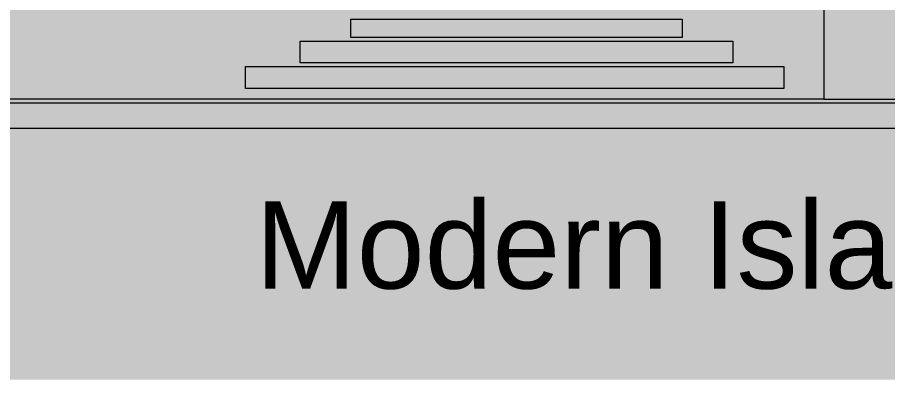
# Model space of a CAD drawing. Header units: millimetres. Extents: x -2412 to 16214, y -1176 to 12021.
# Drawn here: x 1608 to 5260, y -1176 to 344 of the extents above; entities that cross this region are included whole.
import ezdxf
from ezdxf.enums import TextEntityAlignment as Align

# ---------------------------------------------------------------- set-up
doc = ezdxf.new("R2010")
doc.units = ezdxf.units.MM
for name, color, linetype, lineweight, true_color in [('00_WHITE_BACKGROUND', 7, 'Continuous', 18, 0xffffff), ('01_STRUCTURE', 7, 'Continuous', 18, 0x000000), ('05_STONE_JOINTS', 7, 'Continuous', 18, 0x000000), ('08_STEPS', 7, 'Continuous', 18, 0x000000), ('10_REFERENCE_TITLE', 7, 'Continuous', 18, 0x000000)]:
    doc.layers.add(name, color=color, linetype=linetype, lineweight=lineweight, true_color=true_color)
doc.styles.add('REF_ARIAL', font='arial.ttf')

msp = doc.modelspace()

# ---------------------------------------------------------------- linework, layer by layer
at = {"layer": '00_WHITE_BACKGROUND', "lineweight": 18, "true_color": 0xffffff}
msp.add_solid([(-2412.2137, -1175.5725), (16213.7405, -1175.5725), (-2412.2137, 12015.2672), (16213.7405, 12015.2672)], dxfattribs=at)
at = {"layer": '01_STRUCTURE', "color": 7, "lineweight": 18, "true_color": 0x000000}
msp.add_lwpolyline([(4992.3664, 0), (8671.7557, 0), (8671.7557, 15.2672), (8671.7557, 122.1374), (8671.7557, 213.7405), (8671.7557, 290.0763)], dxfattribs=at)
at = {"layer": '05_STONE_JOINTS', "color": 7, "lineweight": 18, "true_color": 0x000000}
msp.add_lwpolyline([(4152.6718, 656.4885), (4244.2748, 656.4885), (4519.084, 656.4885), (4992.3664, 656.4885), (4992.3664, 0), (961.8321, 0), (961.8321, 656.4885)], dxfattribs=at)
at = {"layer": '08_STEPS', "color": 7, "lineweight": 18, "true_color": 0x000000}
for points in [[(3007.6336, 335.8779), (4396.9466, 335.8779), (4396.9466, 259.542), (3007.6336, 259.542)], [(2793.8931, 244.2748), (4610.687, 244.2748), (4610.687, 152.6718), (2793.8931, 152.6718)], [(2564.8855, 137.4046), (4824.4275, 137.4046), (4824.4275, 45.8015), (2564.8855, 45.8015)], [(-2412.2137, -15.2672), (16213.7405, -15.2672), (16213.7405, -122.1374), (-2412.2137, -122.1374)]]:
    msp.add_lwpolyline(points, close=True, dxfattribs=at)

# ---------------------------------------------------------------- texts
at = {"layer": '10_REFERENCE_TITLE', "lineweight": 18, "true_color": 0x000000, "style": 'REF_ARIAL'}
msp.add_text('Modern Islamic Commercial Elevation', height=366.412214, dxfattribs=at).set_placement((6900.7634, -793.8931), align=Align.CENTER)

doc.saveas('drawing.dxf')
